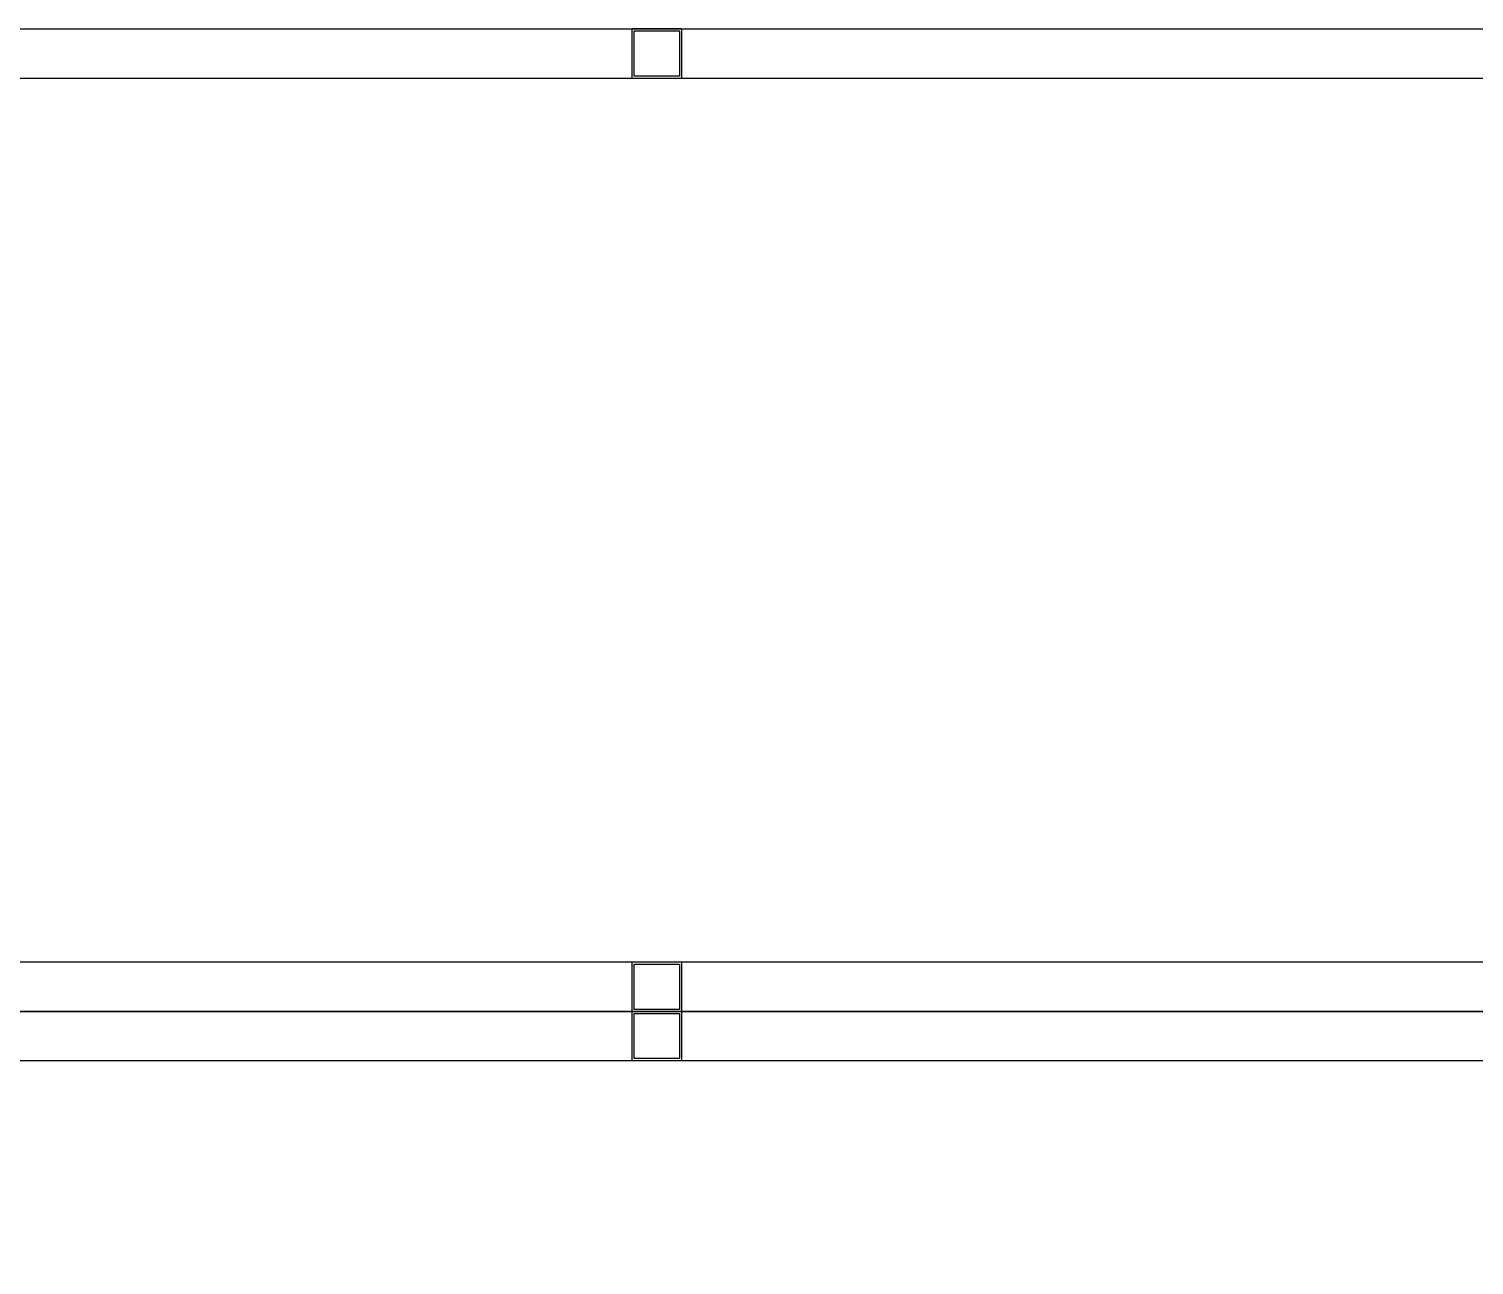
# Model space of a CAD drawing. Header units: millimetres. Extents: x 66027 to 360317, y -114806 to -64032.
# Drawn here: x 133167.8 to 133432.5, y -69430.5 to -69204 of the extents above; entities that cross this region are included whole.
import ezdxf

# ---------------------------------------------------------------- set-up
doc = ezdxf.new("R2010")
doc.units = ezdxf.units.MM
doc.header["$LTSCALE"] = 140

# ---------------------------------------------------------------- blocks, each defined once
blk = doc.blocks.new('KEY PLAN_NEW')
at = {"color": 253}
for p, q in [((-865.362, -1374.944), (-865.362, -1371.944)), ((-862.362, -1371.944), (-865.362, -1371.944)), ((-862.362, -1371.944), (-862.362, -1374.944)), ((-865.242, -1372.064), (-862.482, -1372.064)), ((-865.242, -1372.064), (-862.482, -1372.064)), ((-865.242, -1374.824), (-865.242, -1372.064)), ((-862.482, -1372.064), (-862.482, -1374.824)), ((-980.302, -1374.944), (-687.422, -1374.944)), ((-865.362, -1374.944), (-862.362, -1374.944)), ((-862.482, -1374.824), (-865.242, -1374.824)), ((-687.422, -1428.944), (-980.302, -1428.944)), ((-865.362, -1431.944), (-865.362, -1428.944)), ((-862.362, -1428.944), (-865.362, -1428.944)), ((-865.242, -1429.064), (-862.482, -1429.064)), ((-865.242, -1429.064), (-862.482, -1429.064)), ((-865.242, -1431.824), (-865.242, -1429.064)), ((-862.482, -1429.064), (-862.482, -1431.824)), ((-862.362, -1428.944), (-862.362, -1431.944)), ((-865.362, -1434.944), (-865.362, -1431.944)), ((-862.362, -1431.944), (-865.362, -1431.944)), ((-865.362, -1431.944), (-862.362, -1431.944)), ((-862.482, -1431.824), (-865.242, -1431.824)), ((-862.362, -1431.944), (-862.362, -1434.944)), ((-865.242, -1432.064), (-862.482, -1432.064)), ((-865.242, -1432.064), (-862.482, -1432.064)), ((-865.242, -1434.824), (-865.242, -1432.064)), ((-862.482, -1432.064), (-862.482, -1434.824)), ((-980.302, -1434.944), (-687.422, -1434.944)), ((-865.362, -1434.944), (-862.362, -1434.944)), ((-862.482, -1434.824), (-865.242, -1434.824))]:
    blk.add_line(p, q, dxfattribs=at)
for points in [[(-983.862, -1431.944), (-983.862, -1371.944), (-683.862, -1371.944), (-683.862, -1431.944)], [(-983.862, -1491.944), (-983.862, -1431.944), (-683.862, -1431.944), (-683.862, -1491.944)]]:
    blk.add_lwpolyline(points, close=True, dxfattribs=at)

msp = doc.modelspace()

# ---------------------------------------------------------------- block references
at = {"xscale": 3, "yscale": 3, "zscale": 3}
msp.add_blockref('KEY PLAN_NEW', (135874.42, -65088.16), dxfattribs=at)

doc.saveas('drawing.dxf')
